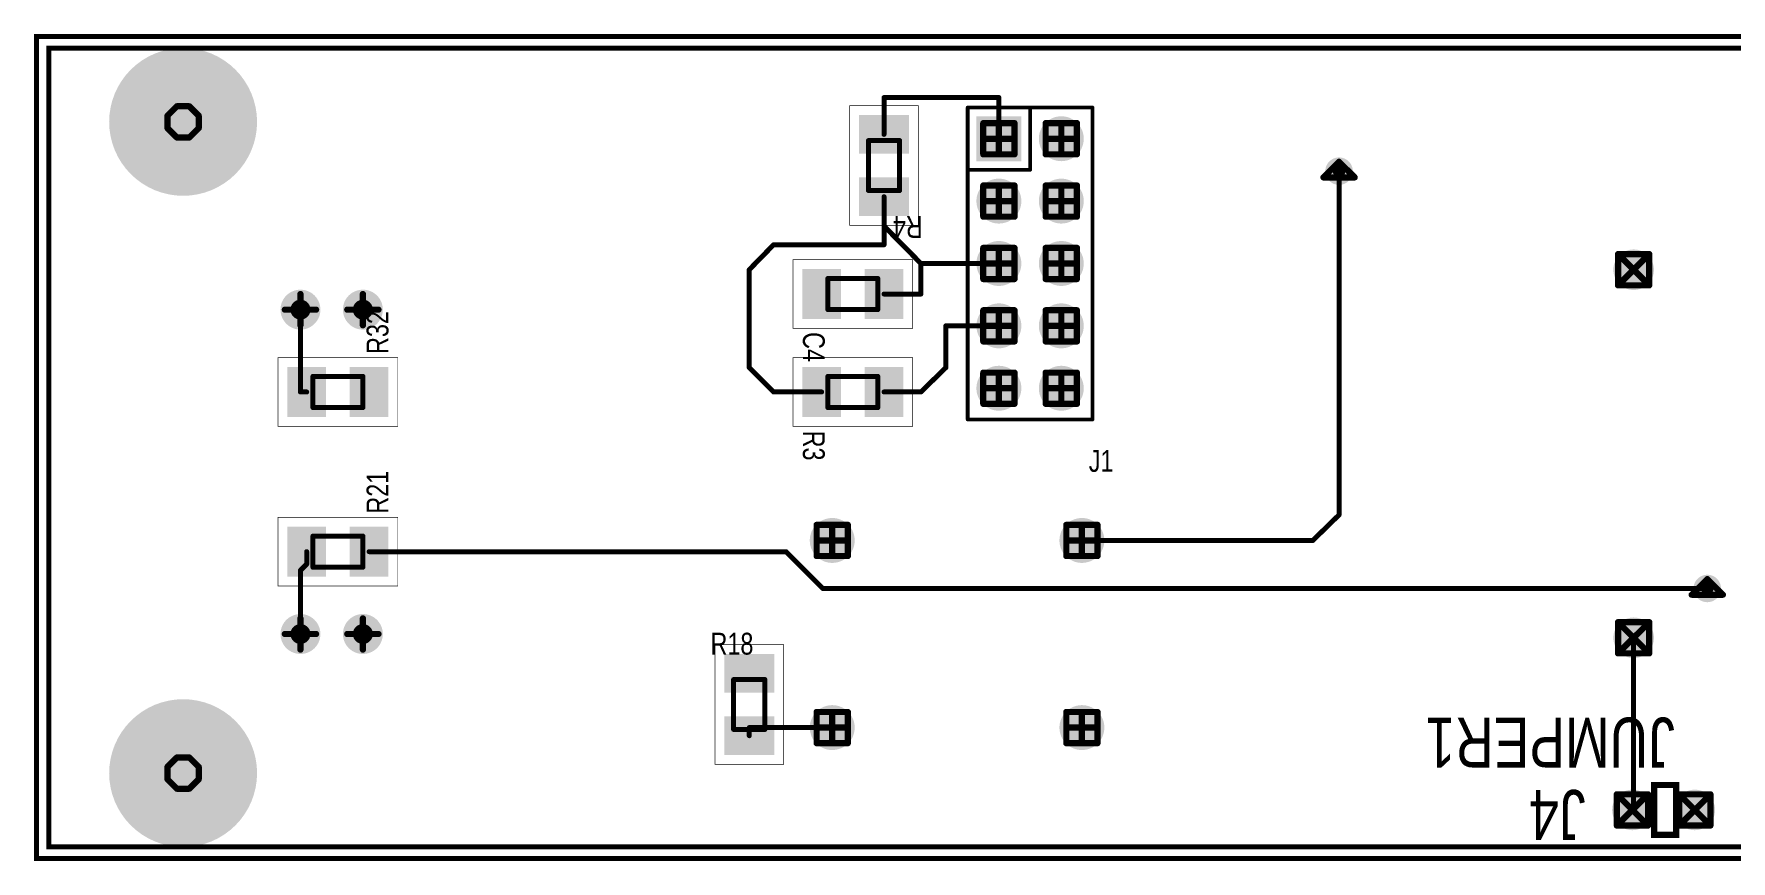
# Model space of a CAD drawing. Extents: x 0 to 12.4, y -1.9 to 1.3.
# Drawn here: x -0.004 to 2.715, y 0.016 to 1.342 of the extents above; entities that cross this region are included whole.
import ezdxf

# ---------------------------------------------------------------- set-up
doc = ezdxf.new("R2010")
doc.units = 0

msp = doc.modelspace()

# ---------------------------------------------------------------- linework, layer by layer
at = {"const_width": 0.008}
msp.add_lwpolyline([(12.361, 0.02), (0, 0.02), (0, 1.338), (12.361, 1.338), (12.361, 0.02)], close=True, dxfattribs=at)
at = {"const_width": 0.004}
for points in [[(-0.002, 1.338, 1), (0.002, 1.338, 1)], [(-0.002, 0.02, 1), (0.002, 0.02, 1)]]:
    msp.add_lwpolyline(points, format="xyb", close=True, dxfattribs=at)
at = {"layer": 'ASB', "const_width": 0.01}
msp.add_lwpolyline([(2.627, 0.058), (2.592, 0.058), (2.592, 0.138), (2.627, 0.138), (2.627, 0.058)], close=True, dxfattribs=at)
at = {"layer": 'ASB', "const_width": 0.005}
for points in [[(2.5895, 0.138, 1), (2.5945, 0.138, 1)], [(2.6245, 0.138, 1), (2.6295, 0.138, 1)], [(2.5895, 0.058, 1), (2.5945, 0.058, 1)], [(2.6245, 0.058, 1), (2.6295, 0.058, 1)], [(2.6245, 0.058, 1), (2.6295, 0.058, 1)]]:
    msp.add_lwpolyline(points, format="xyb", close=True, dxfattribs=at)
at = {"layer": 'BOT'}
for points, const_width in [([(12.341, 1.319), (0.02, 1.319), (0.02, 0.039), (12.341, 0.039), (12.341, 1.319)], 0.008), ([(1.413, 1.227), (1.413, 1.035), (1.303, 1.035), (1.303, 1.227), (1.413, 1.227)], 0.001), ([(1.404, 0.87), (1.212, 0.87), (1.212, 0.98), (1.404, 0.98), (1.404, 0.87)], 0.001), ([(0.387, 0.823), (0.579, 0.823), (0.579, 0.713), (0.387, 0.713), (0.387, 0.823)], 0.001), ([(1.404, 0.713), (1.212, 0.713), (1.212, 0.823), (1.404, 0.823), (1.404, 0.713)], 0.001), ([(0.387, 0.567), (0.579, 0.567), (0.579, 0.457), (0.387, 0.457), (0.387, 0.567)], 0.001), ([(1.087, 0.171), (1.087, 0.363), (1.197, 0.363), (1.197, 0.171), (1.087, 0.171)], 0.001)]:
    msp.add_lwpolyline(points, close=True, dxfattribs=dict(at, const_width=const_width))
for points, const_width in [([(0.018, 1.319, 1), (0.022, 1.319, 1)], 0.004), ([(0.176, 1.201, 1), (0.294, 1.201, 1)], 0.118), ([(1.3027, 1.227, 1), (1.3033, 1.227, 1)], 0.0005), ([(1.356, 1.24, 1), (1.36, 1.24, 1)], 0.004), ([(1.356, 1.24, 1), (1.36, 1.24, 1)], 0.004), ([(1.4128, 1.227, 1), (1.4133, 1.227, 1)], 0.0005), ([(1.4128, 1.227, 1), (1.4133, 1.227, 1)], 0.0005), ([(1.54, 1.24, 1), (1.544, 1.24, 1)], 0.004), ([(1.54, 1.24, 1), (1.544, 1.24, 1)], 0.004), ([(1.625, 1.174, 1), (1.659, 1.174, 1)], 0.035), ([(1.356, 1.181, 1), (1.36, 1.181, 1)], 0.004), ([(1.54, 1.174, 1), (1.544, 1.174, 1)], 0.004), ([(2.077, 1.122, 1), (2.097, 1.122, 1)], 0.02), ([(2.085, 1.122, 1), (2.089, 1.122, 1)], 0.004), ([(1.525, 1.074, 1), (1.559, 1.074, 1)], 0.035), ([(1.625, 1.074, 1), (1.659, 1.074, 1)], 0.035), ([(1.356, 1.081, 1), (1.36, 1.081, 1)], 0.004), ([(1.356, 1.081, 1), (1.36, 1.081, 1)], 0.004), ([(1.3027, 1.035, 1), (1.3033, 1.035, 1)], 0.0005), ([(1.356, 1.034, 1), (1.36, 1.034, 1)], 0.004), ([(1.356, 1.034, 1), (1.36, 1.034, 1)], 0.004), ([(1.356, 1.034, 1), (1.36, 1.034, 1)], 0.004), ([(1.356, 1.034, 1), (1.36, 1.034, 1)], 0.004), ([(1.4128, 1.035, 1), (1.4133, 1.035, 1)], 0.0005), ([(1.179, 1.004, 1), (1.183, 1.004, 1)], 0.004), ([(1.179, 1.004, 1), (1.183, 1.004, 1)], 0.004), ([(1.356, 1.004, 1), (1.36, 1.004, 1)], 0.004), ([(1.356, 1.004, 1), (1.36, 1.004, 1)], 0.004), ([(1.525, 0.974, 1), (1.559, 0.974, 1)], 0.035), ([(1.625, 0.974, 1), (1.659, 0.974, 1)], 0.035), ([(1.2117, 0.98, 1), (1.2123, 0.98, 1)], 0.0005), ([(1.4037, 0.98, 1), (1.4043, 0.98, 1)], 0.0005), ([(2.544, 0.964, 1), (2.574, 0.964, 1)], 0.031), ([(1.14, 0.964, 1), (1.144, 0.964, 1)], 0.004), ([(1.14, 0.964, 1), (1.144, 0.964, 1)], 0.004), ([(1.415, 0.974, 1), (1.419, 0.974, 1)], 0.004), ([(1.415, 0.974, 1), (1.419, 0.974, 1)], 0.004), ([(1.415, 0.974, 1), (1.419, 0.974, 1)], 0.004), ([(1.415, 0.974, 1), (1.419, 0.974, 1)], 0.004), ([(1.54, 0.974, 1), (1.544, 0.974, 1)], 0.004), ([(1.54, 0.974, 1), (1.544, 0.974, 1)], 0.004), ([(0.408, 0.9, 1), (0.438, 0.9, 1)], 0.031), ([(0.508, 0.9, 1), (0.538, 0.9, 1)], 0.031), ([(1.356, 0.925, 1), (1.36, 0.925, 1)], 0.004), ([(1.415, 0.925, 1), (1.419, 0.925, 1)], 0.004), ([(1.415, 0.925, 1), (1.419, 0.925, 1)], 0.004), ([(0.421, 0.9, 1), (0.425, 0.9, 1)], 0.004), ([(1.525, 0.874, 1), (1.559, 0.874, 1)], 0.035), ([(1.625, 0.874, 1), (1.659, 0.874, 1)], 0.035), ([(1.2117, 0.87, 1), (1.2123, 0.87, 1)], 0.0005), ([(1.4037, 0.87, 1), (1.4043, 0.87, 1)], 0.0005), ([(1.4037, 0.87, 1), (1.4043, 0.87, 1)], 0.0005), ([(1.455, 0.874, 1), (1.459, 0.874, 1)], 0.004), ([(1.455, 0.874, 1), (1.459, 0.874, 1)], 0.004), ([(1.54, 0.874, 1), (1.544, 0.874, 1)], 0.004), ([(0.3868, 0.823, 1), (0.3872, 0.823, 1)], 0.0005), ([(0.3868, 0.823, 1), (0.3872, 0.823, 1)], 0.0005), ([(0.5787, 0.823, 1), (0.5792, 0.823, 1)], 0.0005), ([(1.2117, 0.823, 1), (1.2123, 0.823, 1)], 0.0005), ([(1.4037, 0.823, 1), (1.4043, 0.823, 1)], 0.0005), ([(1.14, 0.807, 1), (1.144, 0.807, 1)], 0.004), ([(1.14, 0.807, 1), (1.144, 0.807, 1)], 0.004), ([(1.455, 0.807, 1), (1.459, 0.807, 1)], 0.004), ([(1.455, 0.807, 1), (1.459, 0.807, 1)], 0.004), ([(1.525, 0.774, 1), (1.559, 0.774, 1)], 0.035), ([(1.625, 0.774, 1), (1.659, 0.774, 1)], 0.035), ([(0.421, 0.768, 1), (0.425, 0.768, 1)], 0.004), ([(0.421, 0.768, 1), (0.425, 0.768, 1)], 0.004), ([(0.431, 0.768, 1), (0.435, 0.768, 1)], 0.004), ([(1.179, 0.768, 1), (1.183, 0.768, 1)], 0.004), ([(1.179, 0.768, 1), (1.183, 0.768, 1)], 0.004), ([(1.256, 0.768, 1), (1.26, 0.768, 1)], 0.004), ([(1.356, 0.768, 1), (1.36, 0.768, 1)], 0.004), ([(1.415, 0.768, 1), (1.419, 0.768, 1)], 0.004), ([(1.415, 0.768, 1), (1.419, 0.768, 1)], 0.004), ([(0.3868, 0.713, 1), (0.3872, 0.713, 1)], 0.0005), ([(0.5787, 0.713, 1), (0.5792, 0.713, 1)], 0.0005), ([(1.2117, 0.713, 1), (1.2123, 0.713, 1)], 0.0005), ([(1.4037, 0.713, 1), (1.4043, 0.713, 1)], 0.0005), ([(1.4037, 0.713, 1), (1.4043, 0.713, 1)], 0.0005), ([(2.085, 0.571, 1), (2.089, 0.571, 1)], 0.004), ([(2.085, 0.571, 1), (2.089, 0.571, 1)], 0.004), ([(0.3868, 0.567, 1), (0.3872, 0.567, 1)], 0.0005), ([(0.3868, 0.567, 1), (0.3872, 0.567, 1)], 0.0005), ([(0.5787, 0.567, 1), (0.5792, 0.567, 1)], 0.0005), ([(1.258, 0.53, 1), (1.292, 0.53, 1)], 0.035), ([(1.658, 0.53, 1), (1.692, 0.53, 1)], 0.035), ([(1.673, 0.53, 1), (1.677, 0.53, 1)], 0.004), ([(2.043, 0.53, 1), (2.047, 0.53, 1)], 0.004), ([(2.043, 0.53, 1), (2.047, 0.53, 1)], 0.004), ([(0.431, 0.512, 1), (0.435, 0.512, 1)], 0.004), ([(0.431, 0.492, 1), (0.435, 0.492, 1)], 0.004), ([(0.431, 0.492, 1), (0.435, 0.492, 1)], 0.004), ([(0.531, 0.512, 1), (0.535, 0.512, 1)], 0.004), ([(1.199, 0.512, 1), (1.203, 0.512, 1)], 0.004), ([(1.199, 0.512, 1), (1.203, 0.512, 1)], 0.004), ([(0.421, 0.482, 1), (0.425, 0.482, 1)], 0.004), ([(0.421, 0.482, 1), (0.425, 0.482, 1)], 0.004), ([(2.667, 0.453, 1), (2.687, 0.453, 1)], 0.02), ([(0.3868, 0.457, 1), (0.3872, 0.457, 1)], 0.0005), ([(0.5787, 0.457, 1), (0.5792, 0.457, 1)], 0.0005), ([(1.258, 0.453, 1), (1.262, 0.453, 1)], 0.004), ([(1.258, 0.453, 1), (1.262, 0.453, 1)], 0.004), ([(2.675, 0.453, 1), (2.679, 0.453, 1)], 0.004), ([(0.408, 0.38, 1), (0.438, 0.38, 1)], 0.031), ([(0.508, 0.38, 1), (0.538, 0.38, 1)], 0.031), ([(0.421, 0.38, 1), (0.425, 0.38, 1)], 0.004), ([(2.544, 0.374, 1), (2.574, 0.374, 1)], 0.031), ([(1.0867, 0.363, 1), (1.0873, 0.363, 1)], 0.0005), ([(1.1968, 0.363, 1), (1.1973, 0.363, 1)], 0.0005), ([(2.557, 0.374, 1), (2.561, 0.374, 1)], 0.004), ([(0.176, 0.157, 1), (0.294, 0.157, 1)], 0.118), ([(1.258, 0.23, 1), (1.292, 0.23, 1)], 0.035), ([(1.658, 0.23, 1), (1.692, 0.23, 1)], 0.035), ([(1.14, 0.23, 1), (1.144, 0.23, 1)], 0.004), ([(1.14, 0.23, 1), (1.144, 0.23, 1)], 0.004), ([(1.14, 0.217, 1), (1.144, 0.217, 1)], 0.004), ([(1.273, 0.23, 1), (1.277, 0.23, 1)], 0.004), ([(1.0867, 0.171, 1), (1.0873, 0.171, 1)], 0.0005), ([(1.0867, 0.171, 1), (1.0873, 0.171, 1)], 0.0005), ([(1.1968, 0.171, 1), (1.1973, 0.171, 1)], 0.0005), ([(2.542, 0.098, 1), (2.572, 0.098, 1)], 0.031), ([(2.642, 0.098, 1), (2.672, 0.098, 1)], 0.031), ([(2.555, 0.098, 1), (2.559, 0.098, 1)], 0.004), ([(2.557, 0.1, 1), (2.561, 0.1, 1)], 0.004), ([(2.557, 0.1, 1), (2.561, 0.1, 1)], 0.004), ([(0.018, 0.039, 1), (0.022, 0.039, 1)], 0.004)]:
    msp.add_lwpolyline(points, format="xyb", close=True, dxfattribs=dict(at, const_width=const_width))
at = {"layer": 'BOT', "const_width": 0.008}
for points in [[(1.358, 1.181), (1.358, 1.24)], [(1.358, 1.24), (1.542, 1.24)], [(1.542, 1.24), (1.542, 1.174)], [(2.087, 0.571), (2.087, 1.122)], [(1.358, 1.081), (1.358, 1.034)], [(1.358, 1.081), (1.358, 1.034)], [(1.358, 1.034), (1.417, 0.974)], [(1.358, 1.034), (1.358, 1.004)], [(1.181, 1.004), (1.142, 0.964)], [(1.358, 1.004), (1.181, 1.004)], [(1.142, 0.964), (1.142, 0.807)], [(1.542, 0.974), (1.417, 0.974)], [(1.417, 0.974), (1.417, 0.925)], [(1.417, 0.974), (1.542, 0.974)], [(1.417, 0.925), (1.358, 0.925)], [(0.423, 0.768), (0.423, 0.9)], [(1.542, 0.874), (1.457, 0.874)], [(1.457, 0.874), (1.457, 0.807)], [(1.142, 0.807), (1.181, 0.768)], [(1.457, 0.807), (1.417, 0.768)], [(0.433, 0.768), (0.423, 0.768)], [(1.181, 0.768), (1.258, 0.768)], [(1.417, 0.768), (1.358, 0.768)], [(2.045, 0.53), (2.087, 0.571)], [(1.675, 0.53), (2.045, 0.53)], [(0.433, 0.492), (0.423, 0.482)], [(0.433, 0.512), (0.433, 0.492)], [(1.201, 0.512), (0.533, 0.512)], [(1.26, 0.453), (1.201, 0.512)], [(0.423, 0.482), (0.423, 0.38)], [(2.677, 0.453), (1.26, 0.453)], [(2.559, 0.1), (2.559, 0.374)], [(1.142, 0.217), (1.142, 0.23)], [(1.142, 0.23), (1.275, 0.23)], [(2.557, 0.098), (2.559, 0.1)]]:
    msp.add_lwpolyline(points, dxfattribs=at)
at = {"layer": 'BOT'}
for points in [[(1.319, 1.151), (1.397, 1.151), (1.319, 1.211), (1.397, 1.211)], [(1.507, 1.139), (1.577, 1.139), (1.507, 1.209), (1.577, 1.209)], [(1.319, 1.051), (1.397, 1.051), (1.319, 1.111), (1.397, 1.111)], [(1.228, 0.886), (1.288, 0.886), (1.228, 0.964), (1.288, 0.964)], [(1.328, 0.886), (1.388, 0.886), (1.328, 0.964), (1.388, 0.964)], [(0.403, 0.729), (0.463, 0.729), (0.403, 0.807), (0.463, 0.807)], [(0.503, 0.729), (0.563, 0.729), (0.503, 0.807), (0.563, 0.807)], [(1.228, 0.729), (1.288, 0.729), (1.228, 0.807), (1.288, 0.807)], [(1.328, 0.729), (1.388, 0.729), (1.328, 0.807), (1.388, 0.807)], [(0.403, 0.473), (0.463, 0.473), (0.403, 0.551), (0.463, 0.551)], [(0.503, 0.473), (0.563, 0.473), (0.503, 0.551), (0.563, 0.551)], [(1.103, 0.287), (1.181, 0.287), (1.103, 0.347), (1.181, 0.347)], [(1.103, 0.187), (1.181, 0.187), (1.103, 0.247), (1.181, 0.247)]]:
    msp.add_solid(points, dxfattribs=at)
at = {"layer": 'DRD', "const_width": 0.01}
for points in [[(0.225, 1.226), (0.21, 1.211)], [(0.245, 1.226), (0.225, 1.226)], [(0.26, 1.211), (0.245, 1.226)], [(0.21, 1.211), (0.21, 1.191)], [(0.26, 1.191), (0.26, 1.211)], [(1.517, 1.199), (1.517, 1.149)], [(1.567, 1.199), (1.517, 1.199)], [(1.542, 1.149), (1.542, 1.199)], [(1.567, 1.149), (1.567, 1.199)], [(1.617, 1.199), (1.617, 1.149)], [(1.667, 1.199), (1.617, 1.199)], [(1.642, 1.149), (1.642, 1.199)], [(1.667, 1.149), (1.667, 1.199)], [(0.21, 1.191), (0.225, 1.176)], [(0.225, 1.176), (0.245, 1.176)], [(0.245, 1.176), (0.26, 1.191)], [(1.567, 1.174), (1.517, 1.174)], [(1.667, 1.174), (1.617, 1.174)], [(1.517, 1.149), (1.567, 1.149)], [(1.617, 1.149), (1.667, 1.149)], [(2.087, 1.137), (2.062, 1.112)], [(2.062, 1.112), (2.112, 1.112)], [(2.112, 1.112), (2.087, 1.137)], [(1.517, 1.099), (1.517, 1.049)], [(1.567, 1.099), (1.517, 1.099)], [(1.542, 1.049), (1.542, 1.099)], [(1.567, 1.049), (1.567, 1.099)], [(1.617, 1.099), (1.617, 1.049)], [(1.667, 1.099), (1.617, 1.099)], [(1.642, 1.049), (1.642, 1.099)], [(1.667, 1.049), (1.667, 1.099)], [(1.567, 1.074), (1.517, 1.074)], [(1.667, 1.074), (1.617, 1.074)], [(1.517, 1.049), (1.567, 1.049)], [(1.617, 1.049), (1.667, 1.049)], [(1.517, 0.999), (1.517, 0.949)], [(1.567, 0.999), (1.517, 0.999)], [(1.567, 0.974), (1.517, 0.974)], [(1.542, 0.949), (1.542, 0.999)], [(1.567, 0.949), (1.567, 0.999)], [(1.617, 0.999), (1.617, 0.949)], [(1.667, 0.999), (1.617, 0.999)], [(1.667, 0.974), (1.617, 0.974)], [(1.642, 0.949), (1.642, 0.999)], [(1.667, 0.949), (1.667, 0.999)], [(2.584, 0.989), (2.534, 0.939)], [(2.584, 0.939), (2.534, 0.989)], [(2.534, 0.989), (2.534, 0.939)], [(2.584, 0.989), (2.534, 0.989)], [(2.584, 0.939), (2.584, 0.989)], [(1.517, 0.949), (1.567, 0.949)], [(1.617, 0.949), (1.667, 0.949)], [(0.423, 0.875), (0.423, 0.925)], [(0.523, 0.875), (0.523, 0.925)], [(2.534, 0.939), (2.584, 0.939)], [(0.448, 0.9), (0.398, 0.9)], [(0.548, 0.9), (0.498, 0.9)], [(1.517, 0.899), (1.517, 0.849)], [(1.567, 0.899), (1.517, 0.899)], [(1.542, 0.849), (1.542, 0.899)], [(1.567, 0.849), (1.567, 0.899)], [(1.617, 0.899), (1.617, 0.849)], [(1.667, 0.899), (1.617, 0.899)], [(1.642, 0.849), (1.642, 0.899)], [(1.667, 0.849), (1.667, 0.899)], [(1.567, 0.874), (1.517, 0.874)], [(1.667, 0.874), (1.617, 0.874)], [(1.517, 0.849), (1.567, 0.849)], [(1.617, 0.849), (1.667, 0.849)], [(1.517, 0.799), (1.517, 0.749)], [(1.567, 0.799), (1.517, 0.799)], [(1.542, 0.749), (1.542, 0.799)], [(1.567, 0.749), (1.567, 0.799)], [(1.617, 0.799), (1.617, 0.749)], [(1.667, 0.799), (1.617, 0.799)], [(1.642, 0.749), (1.642, 0.799)], [(1.667, 0.749), (1.667, 0.799)], [(1.567, 0.774), (1.517, 0.774)], [(1.667, 0.774), (1.617, 0.774)], [(1.517, 0.749), (1.567, 0.749)], [(1.617, 0.749), (1.667, 0.749)], [(1.25, 0.555), (1.25, 0.505)], [(1.3, 0.555), (1.25, 0.555)], [(1.275, 0.505), (1.275, 0.555)], [(1.3, 0.505), (1.3, 0.555)], [(1.65, 0.555), (1.65, 0.505)], [(1.7, 0.555), (1.65, 0.555)], [(1.675, 0.505), (1.675, 0.555)], [(1.7, 0.505), (1.7, 0.555)], [(1.3, 0.53), (1.25, 0.53)], [(1.7, 0.53), (1.65, 0.53)], [(1.25, 0.505), (1.3, 0.505)], [(1.65, 0.505), (1.7, 0.505)], [(2.677, 0.468), (2.652, 0.443)], [(2.702, 0.443), (2.677, 0.468)], [(2.652, 0.443), (2.702, 0.443)], [(0.423, 0.355), (0.423, 0.405)], [(0.523, 0.355), (0.523, 0.405)], [(0.448, 0.38), (0.398, 0.38)], [(0.548, 0.38), (0.498, 0.38)], [(2.584, 0.399), (2.534, 0.349)], [(2.584, 0.349), (2.534, 0.399)], [(2.534, 0.399), (2.534, 0.349)], [(2.584, 0.399), (2.534, 0.399)], [(2.584, 0.349), (2.584, 0.399)], [(2.534, 0.349), (2.584, 0.349)], [(1.25, 0.255), (1.25, 0.205)], [(1.3, 0.255), (1.25, 0.255)], [(1.275, 0.205), (1.275, 0.255)], [(1.3, 0.205), (1.3, 0.255)], [(1.65, 0.255), (1.65, 0.205)], [(1.7, 0.255), (1.65, 0.255)], [(1.675, 0.205), (1.675, 0.255)], [(1.7, 0.205), (1.7, 0.255)], [(1.3, 0.23), (1.25, 0.23)], [(1.7, 0.23), (1.65, 0.23)], [(1.25, 0.205), (1.3, 0.205)], [(1.65, 0.205), (1.7, 0.205)], [(0.225, 0.182), (0.21, 0.167)], [(0.21, 0.167), (0.21, 0.147)], [(0.245, 0.182), (0.225, 0.182)], [(0.26, 0.167), (0.245, 0.182)], [(0.26, 0.147), (0.26, 0.167)], [(0.21, 0.147), (0.225, 0.132)], [(0.225, 0.132), (0.245, 0.132)], [(0.245, 0.132), (0.26, 0.147)], [(2.582, 0.123), (2.532, 0.073)], [(2.582, 0.073), (2.532, 0.123)], [(2.532, 0.123), (2.532, 0.073)], [(2.582, 0.123), (2.532, 0.123)], [(2.582, 0.073), (2.582, 0.123)], [(2.682, 0.123), (2.632, 0.073)], [(2.682, 0.073), (2.632, 0.123)], [(2.632, 0.123), (2.632, 0.073)], [(2.682, 0.123), (2.632, 0.123)], [(2.682, 0.073), (2.682, 0.123)], [(2.532, 0.073), (2.582, 0.073)], [(2.632, 0.073), (2.682, 0.073)]]:
    msp.add_lwpolyline(points, dxfattribs=at)
at = {"layer": 'DRD', "const_width": 0.005}
for points in [[(0.2225, 1.226, 1), (0.2275, 1.226, 1)], [(0.2225, 1.226, 1), (0.2275, 1.226, 1)], [(0.2425, 1.226, 1), (0.2475, 1.226, 1)], [(0.2425, 1.226, 1), (0.2475, 1.226, 1)], [(0.2075, 1.211, 1), (0.2125, 1.211, 1)], [(0.2075, 1.211, 1), (0.2125, 1.211, 1)], [(0.2575, 1.211, 1), (0.2625, 1.211, 1)], [(0.2575, 1.211, 1), (0.2625, 1.211, 1)], [(1.5145, 1.199, 1), (1.5195, 1.199, 1)], [(1.5145, 1.199, 1), (1.5195, 1.199, 1)], [(1.5395, 1.199, 1), (1.5445, 1.199, 1)], [(1.5645, 1.199, 1), (1.5695, 1.199, 1)], [(1.5645, 1.199, 1), (1.5695, 1.199, 1)], [(1.6145, 1.199, 1), (1.6195, 1.199, 1)], [(1.6145, 1.199, 1), (1.6195, 1.199, 1)], [(1.6395, 1.199, 1), (1.6445, 1.199, 1)], [(1.6645, 1.199, 1), (1.6695, 1.199, 1)], [(1.6645, 1.199, 1), (1.6695, 1.199, 1)], [(0.2075, 1.191, 1), (0.2125, 1.191, 1)], [(0.2075, 1.191, 1), (0.2125, 1.191, 1)], [(0.2225, 1.176, 1), (0.2275, 1.176, 1)], [(0.2225, 1.176, 1), (0.2275, 1.176, 1)], [(0.2425, 1.176, 1), (0.2475, 1.176, 1)], [(0.2425, 1.176, 1), (0.2475, 1.176, 1)], [(0.2575, 1.191, 1), (0.2625, 1.191, 1)], [(0.2575, 1.191, 1), (0.2625, 1.191, 1)], [(1.5145, 1.174, 1), (1.5195, 1.174, 1)], [(1.5645, 1.174, 1), (1.5695, 1.174, 1)], [(1.6145, 1.174, 1), (1.6195, 1.174, 1)], [(1.6645, 1.174, 1), (1.6695, 1.174, 1)], [(1.5145, 1.149, 1), (1.5195, 1.149, 1)], [(1.5145, 1.149, 1), (1.5195, 1.149, 1)], [(1.5395, 1.149, 1), (1.5445, 1.149, 1)], [(1.5645, 1.149, 1), (1.5695, 1.149, 1)], [(1.5645, 1.149, 1), (1.5695, 1.149, 1)], [(1.6145, 1.149, 1), (1.6195, 1.149, 1)], [(1.6145, 1.149, 1), (1.6195, 1.149, 1)], [(1.6395, 1.149, 1), (1.6445, 1.149, 1)], [(1.6645, 1.149, 1), (1.6695, 1.149, 1)], [(1.6645, 1.149, 1), (1.6695, 1.149, 1)], [(2.0595, 1.112, 1), (2.0645, 1.112, 1)], [(2.0595, 1.112, 1), (2.0645, 1.112, 1)], [(2.0845, 1.137, 1), (2.0895, 1.137, 1)], [(2.0845, 1.137, 1), (2.0895, 1.137, 1)], [(2.1095, 1.112, 1), (2.1145, 1.112, 1)], [(2.1095, 1.112, 1), (2.1145, 1.112, 1)], [(1.5145, 1.099, 1), (1.5195, 1.099, 1)], [(1.5145, 1.099, 1), (1.5195, 1.099, 1)], [(1.5395, 1.099, 1), (1.5445, 1.099, 1)], [(1.5645, 1.099, 1), (1.5695, 1.099, 1)], [(1.5645, 1.099, 1), (1.5695, 1.099, 1)], [(1.6145, 1.099, 1), (1.6195, 1.099, 1)], [(1.6145, 1.099, 1), (1.6195, 1.099, 1)], [(1.6395, 1.099, 1), (1.6445, 1.099, 1)], [(1.6645, 1.099, 1), (1.6695, 1.099, 1)], [(1.6645, 1.099, 1), (1.6695, 1.099, 1)], [(1.5145, 1.074, 1), (1.5195, 1.074, 1)], [(1.5645, 1.074, 1), (1.5695, 1.074, 1)], [(1.6145, 1.074, 1), (1.6195, 1.074, 1)], [(1.6645, 1.074, 1), (1.6695, 1.074, 1)], [(1.5145, 1.049, 1), (1.5195, 1.049, 1)], [(1.5145, 1.049, 1), (1.5195, 1.049, 1)], [(1.5395, 1.049, 1), (1.5445, 1.049, 1)], [(1.5645, 1.049, 1), (1.5695, 1.049, 1)], [(1.5645, 1.049, 1), (1.5695, 1.049, 1)], [(1.6145, 1.049, 1), (1.6195, 1.049, 1)], [(1.6145, 1.049, 1), (1.6195, 1.049, 1)], [(1.6395, 1.049, 1), (1.6445, 1.049, 1)], [(1.6645, 1.049, 1), (1.6695, 1.049, 1)], [(1.6645, 1.049, 1), (1.6695, 1.049, 1)], [(1.5145, 0.999, 1), (1.5195, 0.999, 1)], [(1.5145, 0.999, 1), (1.5195, 0.999, 1)], [(1.5145, 0.974, 1), (1.5195, 0.974, 1)], [(1.5395, 0.999, 1), (1.5445, 0.999, 1)], [(1.5645, 0.999, 1), (1.5695, 0.999, 1)], [(1.5645, 0.999, 1), (1.5695, 0.999, 1)], [(1.5645, 0.974, 1), (1.5695, 0.974, 1)], [(1.6145, 0.999, 1), (1.6195, 0.999, 1)], [(1.6145, 0.999, 1), (1.6195, 0.999, 1)], [(1.6145, 0.974, 1), (1.6195, 0.974, 1)], [(1.6395, 0.999, 1), (1.6445, 0.999, 1)], [(1.6645, 0.999, 1), (1.6695, 0.999, 1)], [(1.6645, 0.999, 1), (1.6695, 0.999, 1)], [(1.6645, 0.974, 1), (1.6695, 0.974, 1)], [(2.5315, 0.989, 1), (2.5365, 0.989, 1)], [(2.5315, 0.989, 1), (2.5365, 0.989, 1)], [(2.5315, 0.989, 1), (2.5365, 0.989, 1)], [(2.5815, 0.989, 1), (2.5865, 0.989, 1)], [(2.5815, 0.989, 1), (2.5865, 0.989, 1)], [(2.5815, 0.989, 1), (2.5865, 0.989, 1)], [(1.5145, 0.949, 1), (1.5195, 0.949, 1)], [(1.5145, 0.949, 1), (1.5195, 0.949, 1)], [(1.5395, 0.949, 1), (1.5445, 0.949, 1)], [(1.5645, 0.949, 1), (1.5695, 0.949, 1)], [(1.5645, 0.949, 1), (1.5695, 0.949, 1)], [(1.6145, 0.949, 1), (1.6195, 0.949, 1)], [(1.6145, 0.949, 1), (1.6195, 0.949, 1)], [(1.6395, 0.949, 1), (1.6445, 0.949, 1)], [(1.6645, 0.949, 1), (1.6695, 0.949, 1)], [(1.6645, 0.949, 1), (1.6695, 0.949, 1)], [(0.4205, 0.925, 1), (0.4255, 0.925, 1)], [(0.5205, 0.925, 1), (0.5255, 0.925, 1)], [(2.5315, 0.939, 1), (2.5365, 0.939, 1)], [(2.5315, 0.939, 1), (2.5365, 0.939, 1)], [(2.5315, 0.939, 1), (2.5365, 0.939, 1)], [(2.5815, 0.939, 1), (2.5865, 0.939, 1)], [(2.5815, 0.939, 1), (2.5865, 0.939, 1)], [(2.5815, 0.939, 1), (2.5865, 0.939, 1)], [(0.3955, 0.9, 1), (0.4005, 0.9, 1)], [(0.4455, 0.9, 1), (0.4505, 0.9, 1)], [(0.4955, 0.9, 1), (0.5005, 0.9, 1)], [(0.5455, 0.9, 1), (0.5505, 0.9, 1)], [(1.5145, 0.899, 1), (1.5195, 0.899, 1)], [(1.5145, 0.899, 1), (1.5195, 0.899, 1)], [(1.5395, 0.899, 1), (1.5445, 0.899, 1)], [(1.5645, 0.899, 1), (1.5695, 0.899, 1)], [(1.5645, 0.899, 1), (1.5695, 0.899, 1)], [(1.6145, 0.899, 1), (1.6195, 0.899, 1)], [(1.6145, 0.899, 1), (1.6195, 0.899, 1)], [(1.6395, 0.899, 1), (1.6445, 0.899, 1)], [(1.6645, 0.899, 1), (1.6695, 0.899, 1)], [(1.6645, 0.899, 1), (1.6695, 0.899, 1)], [(0.4205, 0.875, 1), (0.4255, 0.875, 1)], [(0.5205, 0.875, 1), (0.5255, 0.875, 1)], [(1.5145, 0.874, 1), (1.5195, 0.874, 1)], [(1.5645, 0.874, 1), (1.5695, 0.874, 1)], [(1.6145, 0.874, 1), (1.6195, 0.874, 1)], [(1.6645, 0.874, 1), (1.6695, 0.874, 1)], [(1.5145, 0.849, 1), (1.5195, 0.849, 1)], [(1.5145, 0.849, 1), (1.5195, 0.849, 1)], [(1.5395, 0.849, 1), (1.5445, 0.849, 1)], [(1.5645, 0.849, 1), (1.5695, 0.849, 1)], [(1.5645, 0.849, 1), (1.5695, 0.849, 1)], [(1.6145, 0.849, 1), (1.6195, 0.849, 1)], [(1.6145, 0.849, 1), (1.6195, 0.849, 1)], [(1.6395, 0.849, 1), (1.6445, 0.849, 1)], [(1.6645, 0.849, 1), (1.6695, 0.849, 1)], [(1.6645, 0.849, 1), (1.6695, 0.849, 1)], [(1.5145, 0.799, 1), (1.5195, 0.799, 1)], [(1.5145, 0.799, 1), (1.5195, 0.799, 1)], [(1.5395, 0.799, 1), (1.5445, 0.799, 1)], [(1.5645, 0.799, 1), (1.5695, 0.799, 1)], [(1.5645, 0.799, 1), (1.5695, 0.799, 1)], [(1.6145, 0.799, 1), (1.6195, 0.799, 1)], [(1.6145, 0.799, 1), (1.6195, 0.799, 1)], [(1.6395, 0.799, 1), (1.6445, 0.799, 1)], [(1.6645, 0.799, 1), (1.6695, 0.799, 1)], [(1.6645, 0.799, 1), (1.6695, 0.799, 1)], [(1.5145, 0.774, 1), (1.5195, 0.774, 1)], [(1.5645, 0.774, 1), (1.5695, 0.774, 1)], [(1.6145, 0.774, 1), (1.6195, 0.774, 1)], [(1.6645, 0.774, 1), (1.6695, 0.774, 1)], [(1.5145, 0.749, 1), (1.5195, 0.749, 1)], [(1.5145, 0.749, 1), (1.5195, 0.749, 1)], [(1.5395, 0.749, 1), (1.5445, 0.749, 1)], [(1.5645, 0.749, 1), (1.5695, 0.749, 1)], [(1.5645, 0.749, 1), (1.5695, 0.749, 1)], [(1.6145, 0.749, 1), (1.6195, 0.749, 1)], [(1.6145, 0.749, 1), (1.6195, 0.749, 1)], [(1.6395, 0.749, 1), (1.6445, 0.749, 1)], [(1.6645, 0.749, 1), (1.6695, 0.749, 1)], [(1.6645, 0.749, 1), (1.6695, 0.749, 1)], [(1.2475, 0.555, 1), (1.2525, 0.555, 1)], [(1.2475, 0.555, 1), (1.2525, 0.555, 1)], [(1.2725, 0.555, 1), (1.2775, 0.555, 1)], [(1.2975, 0.555, 1), (1.3025, 0.555, 1)], [(1.2975, 0.555, 1), (1.3025, 0.555, 1)], [(1.6475, 0.555, 1), (1.6525, 0.555, 1)], [(1.6475, 0.555, 1), (1.6525, 0.555, 1)], [(1.6725, 0.555, 1), (1.6775, 0.555, 1)], [(1.6975, 0.555, 1), (1.7025, 0.555, 1)], [(1.6975, 0.555, 1), (1.7025, 0.555, 1)], [(1.2475, 0.53, 1), (1.2525, 0.53, 1)], [(1.2975, 0.53, 1), (1.3025, 0.53, 1)], [(1.6475, 0.53, 1), (1.6525, 0.53, 1)], [(1.6975, 0.53, 1), (1.7025, 0.53, 1)], [(1.2475, 0.505, 1), (1.2525, 0.505, 1)], [(1.2475, 0.505, 1), (1.2525, 0.505, 1)], [(1.2725, 0.505, 1), (1.2775, 0.505, 1)], [(1.2975, 0.505, 1), (1.3025, 0.505, 1)], [(1.2975, 0.505, 1), (1.3025, 0.505, 1)], [(1.6475, 0.505, 1), (1.6525, 0.505, 1)], [(1.6475, 0.505, 1), (1.6525, 0.505, 1)], [(1.6725, 0.505, 1), (1.6775, 0.505, 1)], [(1.6975, 0.505, 1), (1.7025, 0.505, 1)], [(1.6975, 0.505, 1), (1.7025, 0.505, 1)], [(2.6745, 0.468, 1), (2.6795, 0.468, 1)], [(2.6745, 0.468, 1), (2.6795, 0.468, 1)], [(2.6495, 0.443, 1), (2.6545, 0.443, 1)], [(2.6495, 0.443, 1), (2.6545, 0.443, 1)], [(2.6995, 0.443, 1), (2.7045, 0.443, 1)], [(2.6995, 0.443, 1), (2.7045, 0.443, 1)], [(0.4205, 0.405, 1), (0.4255, 0.405, 1)], [(0.5205, 0.405, 1), (0.5255, 0.405, 1)], [(0.3955, 0.38, 1), (0.4005, 0.38, 1)], [(0.4455, 0.38, 1), (0.4505, 0.38, 1)], [(0.4955, 0.38, 1), (0.5005, 0.38, 1)], [(0.5455, 0.38, 1), (0.5505, 0.38, 1)], [(2.5315, 0.399, 1), (2.5365, 0.399, 1)], [(2.5315, 0.399, 1), (2.5365, 0.399, 1)], [(2.5315, 0.399, 1), (2.5365, 0.399, 1)], [(2.5815, 0.399, 1), (2.5865, 0.399, 1)], [(2.5815, 0.399, 1), (2.5865, 0.399, 1)], [(2.5815, 0.399, 1), (2.5865, 0.399, 1)], [(0.4205, 0.355, 1), (0.4255, 0.355, 1)], [(0.5205, 0.355, 1), (0.5255, 0.355, 1)], [(2.5315, 0.349, 1), (2.5365, 0.349, 1)], [(2.5315, 0.349, 1), (2.5365, 0.349, 1)], [(2.5315, 0.349, 1), (2.5365, 0.349, 1)], [(2.5815, 0.349, 1), (2.5865, 0.349, 1)], [(2.5815, 0.349, 1), (2.5865, 0.349, 1)], [(2.5815, 0.349, 1), (2.5865, 0.349, 1)], [(1.2475, 0.255, 1), (1.2525, 0.255, 1)], [(1.2475, 0.255, 1), (1.2525, 0.255, 1)], [(1.2725, 0.255, 1), (1.2775, 0.255, 1)], [(1.2975, 0.255, 1), (1.3025, 0.255, 1)], [(1.2975, 0.255, 1), (1.3025, 0.255, 1)], [(1.6475, 0.255, 1), (1.6525, 0.255, 1)], [(1.6475, 0.255, 1), (1.6525, 0.255, 1)], [(1.6725, 0.255, 1), (1.6775, 0.255, 1)], [(1.6975, 0.255, 1), (1.7025, 0.255, 1)], [(1.6975, 0.255, 1), (1.7025, 0.255, 1)], [(1.2475, 0.23, 1), (1.2525, 0.23, 1)], [(1.2975, 0.23, 1), (1.3025, 0.23, 1)], [(1.6475, 0.23, 1), (1.6525, 0.23, 1)], [(1.6975, 0.23, 1), (1.7025, 0.23, 1)], [(1.2475, 0.205, 1), (1.2525, 0.205, 1)], [(1.2475, 0.205, 1), (1.2525, 0.205, 1)], [(1.2725, 0.205, 1), (1.2775, 0.205, 1)], [(1.2975, 0.205, 1), (1.3025, 0.205, 1)], [(1.2975, 0.205, 1), (1.3025, 0.205, 1)], [(1.6475, 0.205, 1), (1.6525, 0.205, 1)], [(1.6475, 0.205, 1), (1.6525, 0.205, 1)], [(1.6725, 0.205, 1), (1.6775, 0.205, 1)], [(1.6975, 0.205, 1), (1.7025, 0.205, 1)], [(1.6975, 0.205, 1), (1.7025, 0.205, 1)], [(0.2075, 0.167, 1), (0.2125, 0.167, 1)], [(0.2075, 0.167, 1), (0.2125, 0.167, 1)], [(0.2225, 0.182, 1), (0.2275, 0.182, 1)], [(0.2225, 0.182, 1), (0.2275, 0.182, 1)], [(0.2425, 0.182, 1), (0.2475, 0.182, 1)], [(0.2425, 0.182, 1), (0.2475, 0.182, 1)], [(0.2575, 0.167, 1), (0.2625, 0.167, 1)], [(0.2575, 0.167, 1), (0.2625, 0.167, 1)], [(0.2075, 0.147, 1), (0.2125, 0.147, 1)], [(0.2075, 0.147, 1), (0.2125, 0.147, 1)], [(0.2225, 0.132, 1), (0.2275, 0.132, 1)], [(0.2225, 0.132, 1), (0.2275, 0.132, 1)], [(0.2425, 0.132, 1), (0.2475, 0.132, 1)], [(0.2425, 0.132, 1), (0.2475, 0.132, 1)], [(0.2575, 0.147, 1), (0.2625, 0.147, 1)], [(0.2575, 0.147, 1), (0.2625, 0.147, 1)], [(2.5295, 0.123, 1), (2.5345, 0.123, 1)], [(2.5295, 0.123, 1), (2.5345, 0.123, 1)], [(2.5295, 0.123, 1), (2.5345, 0.123, 1)], [(2.5795, 0.123, 1), (2.5845, 0.123, 1)], [(2.5795, 0.123, 1), (2.5845, 0.123, 1)], [(2.5795, 0.123, 1), (2.5845, 0.123, 1)], [(2.6295, 0.123, 1), (2.6345, 0.123, 1)], [(2.6295, 0.123, 1), (2.6345, 0.123, 1)], [(2.6295, 0.123, 1), (2.6345, 0.123, 1)], [(2.6795, 0.123, 1), (2.6845, 0.123, 1)], [(2.6795, 0.123, 1), (2.6845, 0.123, 1)], [(2.6795, 0.123, 1), (2.6845, 0.123, 1)], [(2.5295, 0.073, 1), (2.5345, 0.073, 1)], [(2.5295, 0.073, 1), (2.5345, 0.073, 1)], [(2.5295, 0.073, 1), (2.5345, 0.073, 1)], [(2.5795, 0.073, 1), (2.5845, 0.073, 1)], [(2.5795, 0.073, 1), (2.5845, 0.073, 1)], [(2.5795, 0.073, 1), (2.5845, 0.073, 1)], [(2.6295, 0.073, 1), (2.6345, 0.073, 1)], [(2.6295, 0.073, 1), (2.6345, 0.073, 1)], [(2.6295, 0.073, 1), (2.6345, 0.073, 1)], [(2.6795, 0.073, 1), (2.6845, 0.073, 1)], [(2.6795, 0.073, 1), (2.6845, 0.073, 1)], [(2.6795, 0.073, 1), (2.6845, 0.073, 1)]]:
    msp.add_lwpolyline(points, format="xyb", close=True, dxfattribs=at)
at = {"layer": 'DRL'}
for points, const_width in [([(0.198, 1.201, 1), (0.272, 1.201, 1)], 0.075), ([(1.533, 1.174, 1), (1.551, 1.174, 1)], 0.019), ([(1.633, 1.174, 1), (1.651, 1.174, 1)], 0.019), ([(2.082, 1.122, 1), (2.092, 1.122, 1)], 0.01), ([(1.533, 1.074, 1), (1.551, 1.074, 1)], 0.019), ([(1.633, 1.074, 1), (1.651, 1.074, 1)], 0.019), ([(1.533, 0.974, 1), (1.551, 0.974, 1)], 0.019), ([(1.633, 0.974, 1), (1.651, 0.974, 1)], 0.019), ([(2.55, 0.964, 1), (2.568, 0.964, 1)], 0.019), ([(0.415, 0.9, 1), (0.431, 0.9, 1)], 0.016), ([(0.515, 0.9, 1), (0.531, 0.9, 1)], 0.016), ([(1.533, 0.874, 1), (1.551, 0.874, 1)], 0.019), ([(1.633, 0.874, 1), (1.651, 0.874, 1)], 0.019), ([(1.533, 0.774, 1), (1.551, 0.774, 1)], 0.019), ([(1.633, 0.774, 1), (1.651, 0.774, 1)], 0.019), ([(1.266, 0.53, 1), (1.284, 0.53, 1)], 0.019), ([(1.666, 0.53, 1), (1.684, 0.53, 1)], 0.019), ([(2.672, 0.453, 1), (2.682, 0.453, 1)], 0.01), ([(0.415, 0.38, 1), (0.431, 0.38, 1)], 0.016), ([(0.515, 0.38, 1), (0.531, 0.38, 1)], 0.016), ([(2.55, 0.374, 1), (2.568, 0.374, 1)], 0.019), ([(1.266, 0.23, 1), (1.284, 0.23, 1)], 0.019), ([(1.666, 0.23, 1), (1.684, 0.23, 1)], 0.019), ([(0.198, 0.157, 1), (0.272, 0.157, 1)], 0.075), ([(2.548, 0.098, 1), (2.566, 0.098, 1)], 0.019), ([(2.648, 0.098, 1), (2.666, 0.098, 1)], 0.019)]:
    msp.add_lwpolyline(points, format="xyb", close=True, dxfattribs=dict(at, const_width=const_width))
at = {"layer": 'SMB'}
for points, const_width in [([(0.176, 1.201, 1), (0.294, 1.201, 1)], 0.119), ([(1.624, 1.174, 1), (1.66, 1.174, 1)], 0.036), ([(2.076, 1.122, 1), (2.098, 1.122, 1)], 0.022), ([(1.524, 1.074, 1), (1.56, 1.074, 1)], 0.036), ([(1.624, 1.074, 1), (1.66, 1.074, 1)], 0.036), ([(1.524, 0.974, 1), (1.56, 0.974, 1)], 0.036), ([(1.624, 0.974, 1), (1.66, 0.974, 1)], 0.036), ([(2.543, 0.964, 1), (2.575, 0.964, 1)], 0.033), ([(0.407, 0.9, 1), (0.439, 0.9, 1)], 0.032), ([(0.507, 0.9, 1), (0.539, 0.9, 1)], 0.032), ([(1.524, 0.874, 1), (1.56, 0.874, 1)], 0.036), ([(1.624, 0.874, 1), (1.66, 0.874, 1)], 0.036), ([(1.524, 0.774, 1), (1.56, 0.774, 1)], 0.036), ([(1.624, 0.774, 1), (1.66, 0.774, 1)], 0.036), ([(1.257, 0.53, 1), (1.293, 0.53, 1)], 0.036), ([(1.657, 0.53, 1), (1.693, 0.53, 1)], 0.036), ([(2.666, 0.453, 1), (2.688, 0.453, 1)], 0.022), ([(0.407, 0.38, 1), (0.439, 0.38, 1)], 0.032), ([(0.507, 0.38, 1), (0.539, 0.38, 1)], 0.032), ([(2.543, 0.374, 1), (2.575, 0.374, 1)], 0.033), ([(0.176, 0.157, 1), (0.294, 0.157, 1)], 0.119), ([(1.257, 0.23, 1), (1.293, 0.23, 1)], 0.036), ([(1.657, 0.23, 1), (1.693, 0.23, 1)], 0.036), ([(2.541, 0.098, 1), (2.573, 0.098, 1)], 0.033), ([(2.641, 0.098, 1), (2.673, 0.098, 1)], 0.033)]:
    msp.add_lwpolyline(points, format="xyb", close=True, dxfattribs=dict(at, const_width=const_width))
for points in [[(1.318, 1.15), (1.398, 1.15), (1.318, 1.212), (1.398, 1.212)], [(1.506, 1.138), (1.578, 1.138), (1.506, 1.21), (1.578, 1.21)], [(1.318, 1.05), (1.398, 1.05), (1.318, 1.112), (1.398, 1.112)], [(1.227, 0.885), (1.289, 0.885), (1.227, 0.965), (1.289, 0.965)], [(1.327, 0.885), (1.389, 0.885), (1.327, 0.965), (1.389, 0.965)], [(0.402, 0.728), (0.464, 0.728), (0.402, 0.808), (0.464, 0.808)], [(0.502, 0.728), (0.564, 0.728), (0.502, 0.808), (0.564, 0.808)], [(1.227, 0.728), (1.289, 0.728), (1.227, 0.808), (1.289, 0.808)], [(1.327, 0.728), (1.389, 0.728), (1.327, 0.808), (1.389, 0.808)], [(0.402, 0.472), (0.464, 0.472), (0.402, 0.552), (0.464, 0.552)], [(0.502, 0.472), (0.564, 0.472), (0.502, 0.552), (0.564, 0.552)], [(1.102, 0.286), (1.182, 0.286), (1.102, 0.348), (1.182, 0.348)], [(1.102, 0.186), (1.182, 0.186), (1.102, 0.248), (1.182, 0.248)]]:
    msp.add_solid(points, dxfattribs=at)
at = {"layer": 'SPB'}
for points in [[(1.319, 1.151), (1.397, 1.151), (1.319, 1.211), (1.397, 1.211)], [(1.319, 1.051), (1.397, 1.051), (1.319, 1.111), (1.397, 1.111)], [(1.228, 0.886), (1.288, 0.886), (1.228, 0.964), (1.288, 0.964)], [(1.328, 0.886), (1.388, 0.886), (1.328, 0.964), (1.388, 0.964)], [(0.403, 0.729), (0.463, 0.729), (0.403, 0.807), (0.463, 0.807)], [(0.503, 0.729), (0.563, 0.729), (0.503, 0.807), (0.563, 0.807)], [(1.228, 0.729), (1.288, 0.729), (1.228, 0.807), (1.288, 0.807)], [(1.328, 0.729), (1.388, 0.729), (1.328, 0.807), (1.388, 0.807)], [(0.403, 0.473), (0.463, 0.473), (0.403, 0.551), (0.463, 0.551)], [(0.503, 0.473), (0.563, 0.473), (0.503, 0.551), (0.563, 0.551)], [(1.103, 0.287), (1.181, 0.287), (1.103, 0.347), (1.181, 0.347)], [(1.103, 0.187), (1.181, 0.187), (1.103, 0.247), (1.181, 0.247)]]:
    msp.add_solid(points, dxfattribs=at)
at = {"layer": 'SSB'}
for points, const_width in [([(1.492, 0.724), (1.492, 1.224)], 0.006), ([(1.692, 1.224), (1.492, 1.224)], 0.006), ([(1.592, 1.124), (1.592, 1.224)], 0.006), ([(1.692, 0.724), (1.692, 1.224)], 0.006), ([(1.333, 1.171), (1.333, 1.091)], 0.008), ([(1.383, 1.171), (1.333, 1.171)], 0.008), ([(1.383, 1.171), (1.383, 1.091)], 0.008), ([(1.592, 1.124), (1.492, 1.124)], 0.006), ([(1.383, 1.091), (1.333, 1.091)], 0.008), ([(1.348, 0.95), (1.268, 0.95)], 0.008), ([(1.268, 0.9), (1.268, 0.95)], 0.008), ([(1.348, 0.9), (1.348, 0.95)], 0.008), ([(1.348, 0.9), (1.268, 0.9)], 0.008), ([(0.443, 0.793), (0.523, 0.793)], 0.008), ([(0.443, 0.793), (0.443, 0.743)], 0.008), ([(0.523, 0.793), (0.523, 0.743)], 0.008), ([(1.348, 0.793), (1.268, 0.793)], 0.008), ([(1.268, 0.743), (1.268, 0.793)], 0.008), ([(1.348, 0.743), (1.348, 0.793)], 0.008), ([(0.443, 0.743), (0.523, 0.743)], 0.008), ([(1.348, 0.743), (1.268, 0.743)], 0.008), ([(1.692, 0.724), (1.492, 0.724)], 0.006), ([(0.443, 0.537), (0.523, 0.537)], 0.008), ([(0.443, 0.537), (0.443, 0.487)], 0.008), ([(0.523, 0.537), (0.523, 0.487)], 0.008), ([(0.443, 0.487), (0.523, 0.487)], 0.008), ([(1.117, 0.307), (1.167, 0.307)], 0.008), ([(1.117, 0.227), (1.117, 0.307)], 0.008), ([(1.167, 0.227), (1.167, 0.307)], 0.008), ([(1.117, 0.227), (1.167, 0.227)], 0.008)]:
    msp.add_lwpolyline(points, dxfattribs=dict(at, const_width=const_width))
for points, const_width in [([(1.4905, 1.224, 1), (1.4935, 1.224, 1)], 0.003), ([(1.4905, 1.224, 1), (1.4935, 1.224, 1)], 0.003), ([(1.5905, 1.224, 1), (1.5935, 1.224, 1)], 0.003), ([(1.6905, 1.224, 1), (1.6935, 1.224, 1)], 0.003), ([(1.6905, 1.224, 1), (1.6935, 1.224, 1)], 0.003), ([(1.331, 1.171, 1), (1.335, 1.171, 1)], 0.004), ([(1.331, 1.171, 1), (1.335, 1.171, 1)], 0.004), ([(1.381, 1.171, 1), (1.385, 1.171, 1)], 0.004), ([(1.381, 1.171, 1), (1.385, 1.171, 1)], 0.004), ([(1.4905, 1.124, 1), (1.4935, 1.124, 1)], 0.003), ([(1.5905, 1.124, 1), (1.5935, 1.124, 1)], 0.003), ([(1.5905, 1.124, 1), (1.5935, 1.124, 1)], 0.003), ([(1.331, 1.091, 1), (1.335, 1.091, 1)], 0.004), ([(1.331, 1.091, 1), (1.335, 1.091, 1)], 0.004), ([(1.381, 1.091, 1), (1.385, 1.091, 1)], 0.004), ([(1.381, 1.091, 1), (1.385, 1.091, 1)], 0.004), ([(1.266, 0.95, 1), (1.27, 0.95, 1)], 0.004), ([(1.266, 0.95, 1), (1.27, 0.95, 1)], 0.004), ([(1.346, 0.95, 1), (1.35, 0.95, 1)], 0.004), ([(1.346, 0.95, 1), (1.35, 0.95, 1)], 0.004), ([(1.266, 0.9, 1), (1.27, 0.9, 1)], 0.004), ([(1.266, 0.9, 1), (1.27, 0.9, 1)], 0.004), ([(1.346, 0.9, 1), (1.35, 0.9, 1)], 0.004), ([(1.346, 0.9, 1), (1.35, 0.9, 1)], 0.004), ([(0.441, 0.793, 1), (0.445, 0.793, 1)], 0.004), ([(0.441, 0.793, 1), (0.445, 0.793, 1)], 0.004), ([(0.521, 0.793, 1), (0.525, 0.793, 1)], 0.004), ([(0.521, 0.793, 1), (0.525, 0.793, 1)], 0.004), ([(1.266, 0.793, 1), (1.27, 0.793, 1)], 0.004), ([(1.266, 0.793, 1), (1.27, 0.793, 1)], 0.004), ([(1.346, 0.793, 1), (1.35, 0.793, 1)], 0.004), ([(1.346, 0.793, 1), (1.35, 0.793, 1)], 0.004), ([(0.441, 0.743, 1), (0.445, 0.743, 1)], 0.004), ([(0.441, 0.743, 1), (0.445, 0.743, 1)], 0.004), ([(0.521, 0.743, 1), (0.525, 0.743, 1)], 0.004), ([(0.521, 0.743, 1), (0.525, 0.743, 1)], 0.004), ([(1.266, 0.743, 1), (1.27, 0.743, 1)], 0.004), ([(1.266, 0.743, 1), (1.27, 0.743, 1)], 0.004), ([(1.346, 0.743, 1), (1.35, 0.743, 1)], 0.004), ([(1.346, 0.743, 1), (1.35, 0.743, 1)], 0.004), ([(1.4905, 0.724, 1), (1.4935, 0.724, 1)], 0.003), ([(1.4905, 0.724, 1), (1.4935, 0.724, 1)], 0.003), ([(1.6905, 0.724, 1), (1.6935, 0.724, 1)], 0.003), ([(1.6905, 0.724, 1), (1.6935, 0.724, 1)], 0.003), ([(0.441, 0.537, 1), (0.445, 0.537, 1)], 0.004), ([(0.441, 0.537, 1), (0.445, 0.537, 1)], 0.004), ([(0.521, 0.537, 1), (0.525, 0.537, 1)], 0.004), ([(0.521, 0.537, 1), (0.525, 0.537, 1)], 0.004), ([(0.441, 0.487, 1), (0.445, 0.487, 1)], 0.004), ([(0.441, 0.487, 1), (0.445, 0.487, 1)], 0.004), ([(0.521, 0.487, 1), (0.525, 0.487, 1)], 0.004), ([(0.521, 0.487, 1), (0.525, 0.487, 1)], 0.004), ([(1.115, 0.307, 1), (1.119, 0.307, 1)], 0.004), ([(1.115, 0.307, 1), (1.119, 0.307, 1)], 0.004), ([(1.165, 0.307, 1), (1.169, 0.307, 1)], 0.004), ([(1.165, 0.307, 1), (1.169, 0.307, 1)], 0.004), ([(1.115, 0.227, 1), (1.119, 0.227, 1)], 0.004), ([(1.115, 0.227, 1), (1.119, 0.227, 1)], 0.004), ([(1.165, 0.227, 1), (1.169, 0.227, 1)], 0.004), ([(1.165, 0.227, 1), (1.169, 0.227, 1)], 0.004), ([(2.5895, 0.138, 1), (2.5945, 0.138, 1)], 0.005), ([(2.6245, 0.138, 1), (2.6295, 0.138, 1)], 0.005), ([(2.5895, 0.058, 1), (2.5945, 0.058, 1)], 0.005), ([(2.6245, 0.058, 1), (2.6295, 0.058, 1)], 0.005), ([(2.6245, 0.058, 1), (2.6295, 0.058, 1)], 0.005)]:
    msp.add_lwpolyline(points, format="xyb", close=True, dxfattribs=dict(at, const_width=const_width))
at = {"layer": 'SSB', "const_width": 0.01}
msp.add_lwpolyline([(2.627, 0.058), (2.592, 0.058), (2.592, 0.138), (2.627, 0.138), (2.627, 0.058)], close=True, dxfattribs=at)

# ---------------------------------------------------------------- texts
at = {"layer": 'ASB', "width": 0.8}
for s, p in [('JUMPER1', (2.625, 0.246)), ('J4', (2.482, 0.13))]:
    msp.add_text(s, height=0.08, rotation=180, dxfattribs=at).set_placement(p)
at = {"layer": 'SSB', "width": 0.8}
for s, rotation, p in [('R4', 180, (1.42, 1.05)), ('R32', 90, (0.564, 0.829)), ('C4', 270, (1.228, 0.864)), ('R3', 270, (1.228, 0.706)), ('R21', 90, (0.564, 0.573))]:
    msp.add_text(s, height=0.035, rotation=rotation, dxfattribs=at).set_placement(p)
for s, p in [('J1', (1.686, 0.64)), ('R18', (1.08, 0.347))]:
    msp.add_text(s, height=0.035, dxfattribs=at).set_placement(p)

doc.saveas('drawing.dxf')
